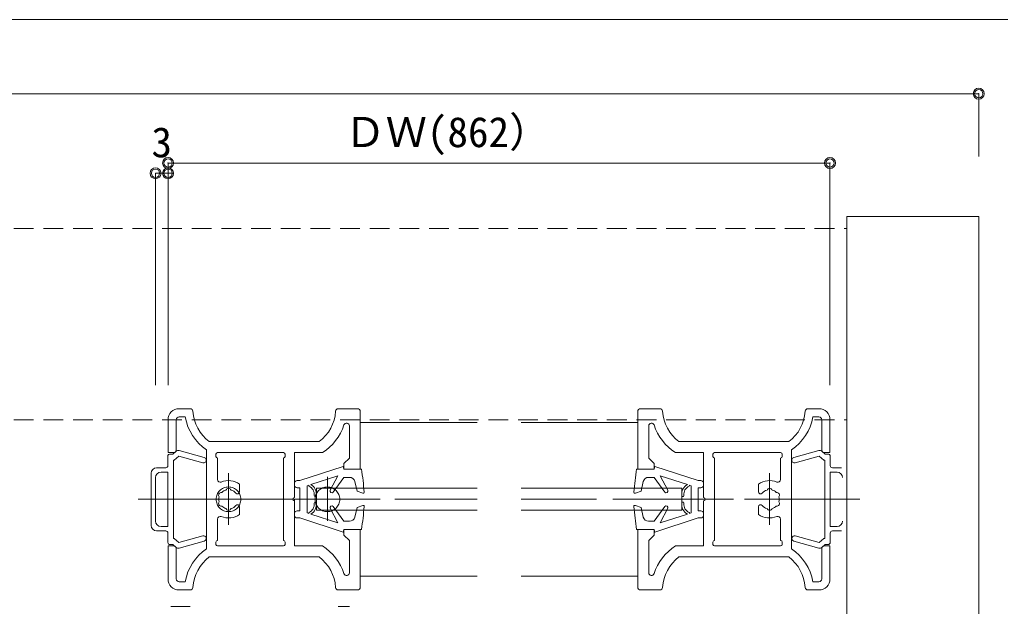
# Model space of a CAD drawing. Units: millimetres on the paper, enlarged 5 times, with parts at other scales. Extents: x -992 to 1008, y -685 to 700.
# Drawn here: x -291.8 to 5.8, y -229.3 to -51.2 of the extents above; entities that cross this region are included whole.
import ezdxf
from ezdxf.enums import TextEntityAlignment as Align

# ---------------------------------------------------------------- set-up
doc = ezdxf.new("R2010")
doc.units = ezdxf.units.MM
doc.header["$LTSCALE"] = 5
doc.header["$PDMODE"] = 32
doc.header["$PDSIZE"] = 2.5
for name, pattern in [('CHAIN1', [8, 5, -1, 1, -1]), ('DASHED1', [1.8, 1.2, -0.6]), ('DOUBLE_CHAIN1', [8.8, 5, -1, 0.6, -0.6, 0.6, -1])]:
    doc.linetypes.add(name, pattern=pattern)
for name, color, linetype, lineweight in [('1-0_H-SYM', 7, 'Continuous', 20), ('1-1_0', 7, 'Continuous', 20), ('2-0_18', 7, 'Continuous', 18)]:
    doc.layers.add(name, color=color, linetype=linetype, lineweight=lineweight)
doc.styles.add('ＭＳ ゴシック', font='')
doc.styles.get('ＭＳ ゴシック').set_extended_font_data('MS Gothic')

msp = doc.modelspace()

# ---------------------------------------------------------------- linework, layer by layer
at = {"layer": '1-0_H-SYM'}
msp.add_line((197.5, -51.25), (-967.5, -51.25), dxfattribs=at)
msp.add_line((197.5, -51.25), (-967.5, -51.25), dxfattribs=at)
at = {"layer": '1-1_0'}
msp.add_line((197.5, -51.25), (-967.5, -51.25), dxfattribs=at)
msp.add_line((197.5, -51.25), (-967.5, -51.25), dxfattribs=at)
at = {"layer": '2-0_18', "color": 4}
for p, q in [((-783.603, -73.736), (-0.788, -73.736)), ((-0.788, -73.736), (-0.788, -92.795)), ((-246.783, -94.784), (-246.783, -162.186)), ((-246.783, -94.784), (-45.938, -94.784)), ((-45.938, -94.784), (-45.938, -162.186)), ((-246.783, -97.878), (-250.6, -97.878)), ((-250.6, -97.878), (-250.6, -162.186)), ((-245.117, -97.878), (-246.783, -97.878)), ((-40.788, -111.01), (-40.788, -162.186))]:
    msp.add_line(p, q, dxfattribs=at)
at = {"layer": '2-0_18'}
for p, q in [((-40.788, -111.01), (-0.788, -111.01)), ((-0.788, -111.01), (-0.788, -444.343)), ((-40.788, -440.808), (-40.788, -114.546)), ((-243.45, -169.343), (-240.091, -169.343)), ((-195.143, -169.343), (-189.283, -169.343)), ((-103.438, -169.343), (-97.579, -169.343)), ((-52.631, -169.343), (-49.272, -169.343)), ((-241.574, -171.843), (-243.45, -171.843)), ((-188.45, -170.177), (-188.45, -187.677)), ((-104.271, -187.677), (-104.271, -170.177)), ((-49.272, -171.843), (-51.148, -171.843)), ((-246.783, -182.677), (-246.783, -172.677)), ((-244.283, -172.677), (-244.283, -181.843)), ((-191.783, -174.548), (-191.783, -184.343)), ((-153.027, -173.51), (-188.45, -173.51)), ((-104.271, -173.51), (-139.694, -173.51)), ((-100.938, -184.343), (-100.938, -174.548)), ((-48.438, -181.843), (-48.438, -172.677)), ((-45.938, -172.677), (-45.938, -182.677)), ((-200.95, -179.343), (-234.283, -179.343)), ((-58.438, -179.343), (-91.771, -179.343)), ((-246.849, -183.826), (-246.849, -184.093)), ((-246.849, -186.593), (-246.849, -184.093)), ((-245.117, -182.677), (-246.783, -182.677)), ((-245.349, -183.093), (-246.187, -183.093)), ((-244.321, -182.24), (-245.349, -183.093)), ((-244.949, -184.927), (-243.525, -183.746)), ((-243.525, -183.746), (-236.24, -185.779)), ((-235.792, -184.173), (-243.414, -182.047)), ((-235.117, -196.343), (-235.117, -181.815)), ((-232.284, -183.843), (-232.284, -183.177)), ((-231.784, -182.677), (-211.783, -182.677)), ((-231.784, -190.843), (-231.784, -184.343)), ((-211.783, -184.343), (-211.783, -209.343)), ((-211.284, -183.843), (-211.284, -183.177)), ((-208.45, -182.677), (-199.911, -182.677)), ((-208.45, -196.343), (-208.45, -182.677)), ((-100.938, -184.343), (-99.271, -186.01)), ((-81.438, -183.177), (-81.438, -183.843)), ((-80.938, -182.677), (-60.938, -182.677)), ((-80.938, -209.343), (-80.938, -184.343)), ((-60.938, -184.343), (-60.938, -190.843)), ((-60.438, -183.177), (-60.438, -183.843)), ((-57.605, -181.815), (-57.605, -196.343)), ((-49.308, -182.047), (-56.93, -184.173)), ((-47.373, -183.093), (-48.401, -182.24)), ((-45.938, -182.677), (-47.605, -182.677)), ((-46.536, -183.093), (-47.373, -183.093)), ((-45.872, -185.427), (-45.872, -183.765)), ((-247.516, -187.26), (-250.267, -187.26)), ((-245.182, -184.927), (-244.949, -184.927)), ((-245.182, -184.927), (-245.182, -208.76)), ((-99.271, -186.01), (-99.271, -187.677)), ((-47.539, -208.76), (-47.539, -184.927)), ((-45.872, -186.593), (-45.872, -185.427)), ((-45.206, -187.26), (-42.454, -187.26)), ((-251.934, -204.76), (-251.934, -188.927)), ((-250.601, -203.427), (-250.601, -190.26)), ((-248.934, -188.593), (-246.849, -188.593)), ((-246.849, -188.593), (-246.849, -205.093)), ((-196.713, -194.638), (-193.45, -190.177)), ((-193.45, -190.177), (-191.764, -190.177)), ((-99.271, -187.677), (-104.605, -187.677)), ((-100.957, -190.177), (-99.271, -190.177)), ((-99.271, -190.177), (-96.008, -194.638)), ((-43.788, -188.593), (-45.872, -188.593)), ((-45.872, -205.093), (-45.872, -188.593)), ((-225.117, -194.557), (-225.117, -192.261)), ((-207.617, -191.177), (-206.784, -191.177)), ((-206.784, -193.343), (-207.617, -193.343)), ((-206.784, -200.343), (-206.784, -193.358)), ((-204.617, -200.942), (-204.617, -192.744)), ((-88.105, -192.744), (-88.105, -200.942)), ((-85.938, -191.177), (-85.105, -191.177)), ((-85.105, -193.343), (-85.938, -193.343)), ((-85.938, -193.358), (-85.938, -200.343)), ((-67.605, -192.261), (-67.605, -194.557)), ((-201.783, -200.177), (-201.783, -193.51)), ((-153.027, -193.51), (-201.783, -193.51)), ((-90.938, -193.51), (-139.694, -193.51)), ((-90.938, -193.51), (-90.938, -200.177)), ((-235.117, -211.871), (-235.117, -197.343)), ((-225.117, -199.129), (-225.117, -201.426)), ((-208.45, -211.01), (-208.45, -197.343)), ((-193.45, -203.51), (-196.713, -199.048)), ((-189.45, -199.343), (-190.144, -202.232)), ((-187.734, -198.698), (-189.45, -199.343)), ((-103.272, -199.343), (-104.987, -198.698)), ((-102.578, -202.232), (-103.272, -199.343)), ((-96.008, -199.048), (-99.271, -203.51)), ((-84.272, -197.343), (-84.272, -211.01)), ((-67.605, -201.426), (-67.605, -199.129)), ((-57.605, -197.343), (-57.605, -211.871)), ((-207.617, -200.343), (-206.784, -200.343)), ((-204.117, -201.107), (-204.617, -200.942)), ((-204.117, -200.976), (-204.117, -201.107)), ((-195.284, -204.014), (-203.501, -201.309)), ((-201.783, -200.177), (-153.027, -200.177)), ((-197.562, -199.572), (-195.284, -204.014)), ((-139.694, -200.177), (-90.938, -200.177)), ((-97.438, -204.014), (-95.16, -199.572)), ((-89.221, -201.309), (-97.438, -204.014)), ((-88.105, -200.942), (-88.605, -201.107)), ((-88.605, -201.107), (-88.605, -200.976)), ((-85.938, -200.343), (-85.105, -200.343)), ((-248.934, -205.093), (-246.849, -205.093)), ((-231.784, -209.343), (-231.784, -202.843)), ((-206.784, -202.51), (-207.617, -202.51)), ((-193.617, -206.843), (-206.784, -202.51)), ((-191.764, -203.51), (-193.45, -203.51)), ((-99.271, -203.51), (-100.957, -203.51)), ((-85.938, -202.51), (-99.105, -206.843)), ((-85.105, -202.51), (-85.938, -202.51)), ((-60.938, -202.843), (-60.938, -209.343)), ((-43.788, -205.093), (-45.872, -205.093)), ((-247.516, -206.427), (-250.276, -206.427)), ((-246.849, -207.093), (-246.849, -208.26)), ((-246.849, -208.26), (-246.849, -209.921)), ((-193.45, -206.01), (-193.617, -206.843)), ((-193.45, -206.01), (-188.117, -206.01)), ((-193.45, -207.677), (-193.45, -206.01)), ((-191.783, -209.343), (-193.45, -207.677)), ((-188.45, -206.01), (-188.45, -223.51)), ((-104.271, -206.01), (-104.271, -223.51)), ((-99.105, -206.843), (-99.271, -206.01)), ((-49.196, -209.941), (-56.482, -207.908)), ((-45.872, -207.093), (-45.872, -209.593)), ((-45.206, -206.427), (-42.454, -206.427)), ((-246.783, -211.01), (-245.117, -211.01)), ((-246.783, -221.01), (-246.783, -211.01)), ((-246.186, -210.593), (-245.349, -210.593)), ((-245.349, -210.593), (-244.321, -211.446)), ((-243.414, -211.64), (-235.792, -209.513)), ((-232.284, -210.51), (-232.284, -209.843)), ((-211.783, -211.01), (-231.784, -211.01)), ((-211.284, -210.51), (-211.284, -209.843)), ((-199.911, -211.01), (-208.45, -211.01)), ((-191.783, -209.343), (-191.783, -219.139)), ((-100.938, -219.139), (-100.938, -209.343)), ((-84.272, -211.01), (-92.811, -211.01)), ((-81.438, -209.843), (-81.438, -210.51)), ((-60.938, -211.01), (-80.938, -211.01)), ((-60.438, -209.843), (-60.438, -210.51)), ((-56.93, -209.513), (-49.308, -211.64)), ((-47.773, -208.76), (-49.196, -209.941)), ((-48.401, -211.446), (-47.373, -210.593)), ((-47.539, -208.76), (-47.773, -208.76)), ((-47.605, -211.01), (-46.113, -211.01)), ((-47.373, -210.593), (-46.535, -210.593)), ((-46.113, -211.01), (-45.938, -211.01)), ((-45.872, -209.86), (-45.872, -209.593)), ((-244.283, -211.843), (-244.283, -221.01)), ((-48.438, -221.01), (-48.438, -211.843)), ((-234.283, -214.343), (-200.95, -214.343)), ((-91.771, -214.343), (-58.438, -214.343)), ((-188.45, -220.177), (-153.027, -220.177)), ((-139.694, -220.177), (-104.271, -220.177)), ((-243.45, -221.843), (-241.574, -221.843)), ((-51.148, -221.843), (-49.272, -221.843)), ((-240.091, -224.343), (-243.45, -224.343)), ((-189.283, -224.343), (-195.143, -224.343)), ((-97.579, -224.343), (-103.438, -224.343)), ((-49.272, -224.343), (-52.631, -224.343)), ((-245.95, -229.343), (-240.091, -229.343)), ((-195.143, -229.343), (-191.783, -229.343))]:
    msp.add_line(p, q, dxfattribs=at)
at = {"layer": '2-0_18', "linetype": 'DASHED1', "lineweight": 20}
for p, q in [((-743.603, -114.677), (-40.788, -114.677)), ((-243.461, -169.343), (-240.075, -169.343)), ((-195.159, -169.343), (-189.268, -169.343)), ((-103.454, -169.343), (-97.563, -169.343)), ((-52.647, -169.343), (-49.261, -169.343)), ((-743.603, -172.677), (-40.788, -172.677))]:
    msp.add_line(p, q, dxfattribs=at)
at = {"layer": '2-0_18', "linetype": 'DOUBLE_CHAIN1'}
for p, q in [((-235.117, -210.177), (-235.117, -183.51)), ((-57.605, -183.51), (-57.605, -210.177)), ((-64.272, -203.51), (-64.272, -190.177)), ((-87.605, -196.843), (-100.938, -196.843)), ((-57.605, -196.843), (-70.938, -196.843))]:
    msp.add_line(p, q, dxfattribs=at)
at = {"layer": '2-0_18', "linetype": 'CHAIN1'}
for p, q in [((-228.45, -188.868), (-228.45, -204.565)), ((-198.45, -190.072), (-198.45, -203.406)), ((-64.272, -188.868), (-64.272, -204.565)), ((-153.027, -196.843), (-255.892, -196.843)), ((-236.622, -196.843), (-182.459, -196.843)), ((-36.83, -196.843), (-139.694, -196.843)), ((-110.263, -196.843), (-56.1, -196.843))]:
    msp.add_line(p, q, dxfattribs=at)
at = {"layer": '2-0_18', "linetype": 'DASHED1'}
msp.add_line((-208.45, -187.677), (-208.45, -206.01), dxfattribs=at)
at = {"layer": '2-0_18', "lineweight": 20}
msp.add_line((-45.938, -211.01), (-45.938, -221.094), dxfattribs=at)
at = {"layer": '2-0_18'}
for points in [[(-188.117, -187.677), (-193.45, -187.677), (-193.45, -186.01), (-191.783, -184.343)], [(-92.811, -182.677), (-84.272, -182.677), (-84.272, -196.343)], [(-56.482, -185.779), (-49.196, -183.746), (-47.773, -184.927), (-47.539, -184.927)], [(-206.784, -191.177), (-193.617, -186.843), (-193.45, -187.677)], [(-99.271, -187.677), (-99.105, -186.843), (-85.938, -191.177)], [(-203.501, -192.377), (-195.284, -189.673), (-197.562, -194.115)], [(-95.16, -194.115), (-97.438, -189.673), (-89.221, -192.377)], [(-204.617, -192.744), (-204.117, -192.58), (-204.117, -192.711)], [(-190.144, -191.454), (-189.45, -194.343), (-187.734, -194.989)], [(-104.987, -194.989), (-103.272, -194.343), (-102.578, -191.454)], [(-88.605, -192.711), (-88.605, -192.58), (-88.105, -192.744)], [(-236.24, -207.908), (-243.525, -209.941), (-244.949, -208.76), (-245.182, -208.76)], [(-104.605, -206.01), (-99.271, -206.01), (-99.271, -207.677), (-100.938, -209.343)]]:
    msp.add_lwpolyline(points, dxfattribs=at)
at = {"layer": '2-0_18', "color": 4}
for centre in [(-0.788, -73.736), (-246.783, -94.784), (-45.938, -94.784), (-250.6, -97.878), (-246.783, -97.878)]:
    msp.add_circle(centre, 1.667, dxfattribs=at)
at = {"layer": '2-0_18', "linetype": 'DOUBLE_CHAIN1'}
for centre in [(-228.45, -196.843), (-198.45, -196.843)]:
    msp.add_circle(centre, 3.75, dxfattribs=at)
at = {"layer": '2-0_18'}
for centre, radius, start, end in [((-243.45, -172.677), 3.333, 90, 180), ((-240.091, -170.177), 0.833, 3.58331, 90), ((-195.143, -170.177), 0.833, 90, 176.41667), ((-189.283, -170.177), 0.833, 0, 90), ((-103.438, -170.177), 0.833, 90, 180), ((-97.579, -170.177), 0.833, 3.58331, 90), ((-52.631, -170.177), 0.833, 90, 176.41667), ((-49.272, -172.677), 3.333, 0, 90), ((-243.45, -172.677), 0.833, 90, 180), ((-226.783, -169.343), 15, 189.59405, 236.251), ((-226.783, -169.343), 12.5, 183.58331, 233.13009), ((-208.45, -169.343), 12.5, 306.86988, 356.41667), ((-84.272, -169.343), 12.5, 183.58331, 233.13009), ((-65.938, -169.343), 12.5, 306.86988, 356.41667), ((-65.938, -169.343), 15, 303.74897, 350.40592), ((-49.272, -172.677), 0.833, 0, 90), ((-208.45, -169.343), 15.833, 302.63688, 341.80511), ((-192.617, -174.548), 0.833, 0, 161.80511), ((-100.105, -174.548), 0.833, 18.19487, 180), ((-84.272, -169.343), 15.833, 198.19487, 237.36309), ((-246.187, -183.763), 0.667, 83.74692, 185.47778), ((-245.117, -181.843), 0.833, 270, 0), ((-243.683, -183.01), 1, 74.41074, 129.67924), ((-236.016, -184.976), 0.833, 254.41073, 74.41074), ((-231.784, -183.177), 0.5, 90, 180), ((-231.784, -183.843), 0.5, 180, 270), ((-211.783, -183.177), 0.5, 0, 90), ((-211.783, -183.843), 0.5, 270, 0), ((-80.938, -183.177), 0.5, 90, 180), ((-80.938, -183.843), 0.5, 180, 270), ((-60.938, -183.177), 0.5, 0, 90), ((-60.938, -183.843), 0.5, 270, 0), ((-56.706, -184.976), 0.833, 105.58924, 285.58924), ((-49.039, -183.01), 1, 50.32074, 105.58924), ((-47.605, -181.843), 0.833, 180, 270), ((-46.536, -183.759), 0.667, 359.46746, 94.039), ((-250.267, -188.927), 1.667, 90, 180), ((-247.516, -186.593), 0.667, 270, 0), ((-45.206, -186.593), 0.667, 180, 270), ((-248.934, -190.26), 1.667, 90, 180), ((-191.764, -191.843), 1.667, 13.49573, 90), ((-270.373, -201.03), 83.333, 4.39027, 9.22102), ((-22.348, -201.03), 83.333, 170.77896, 175.60971), ((-100.957, -191.843), 1.667, 90, 166.50425), ((-43.788, -190.26), 1.667, 0, 90), ((-230.95, -190.843), 0.833, 180, 292.61985), ((-228.45, -196.843), 5.667, 53.96811, 112.61985), ((-207.617, -192.01), 0.833, 90, 180), ((-207.617, -192.51), 0.833, 180, 270), ((-203.95, -192.711), 0.167, 180, 245.68424), ((-205.117, -195.293), 2.667, 352.65043, 65.68425), ((-205.117, -195.293), 3.333, 352.65043, 61.00494), ((-87.605, -195.293), 3.333, 118.99504, 187.34954), ((-87.605, -195.293), 2.667, 114.31573, 187.34954), ((-88.771, -192.711), 0.167, 294.31573, 0), ((-85.105, -192.01), 0.833, 0, 90), ((-85.105, -192.51), 0.833, 270, 0), ((-64.272, -196.843), 5.667, 67.38013, 126.03187), ((-61.772, -190.843), 0.833, 247.38012, 0), ((-230.615, -195.593), 0.833, 82.02431, 217.97567), ((-228.45, -196.843), 2.917, 165.35887, 194.64111), ((-228.45, -196.843), 2.917, 105.35887, 134.64111), ((-228.45, -194.343), 0.833, 22.02431, 157.97567), ((-228.45, -196.843), 2.917, 40.1841, 74.64111), ((-225.743, -194.557), 0.626, 220.18409, 0), ((-208.45, -196.843), 0.5, 90, 270), ((-202.142, -195.677), 0.333, 172.65043, 352.65043), ((-197.117, -194.343), 0.5, 152.84901, 323.82075), ((-187.617, -194.677), 0.333, 249.3903, 4.39027), ((-105.105, -194.677), 0.333, 175.60971, 290.60968), ((-95.605, -194.343), 0.5, 216.17922, 27.15097), ((-90.58, -195.677), 0.333, 187.34954, 7.34955), ((-84.272, -196.843), 0.5, 270, 90), ((-66.978, -194.557), 0.626, 180, 319.81588), ((-64.272, -196.843), 2.917, 105.35887, 139.81588), ((-64.272, -194.343), 0.833, 22.02431, 157.97567), ((-64.272, -196.843), 2.917, 45.35887, 74.64111), ((-62.106, -195.593), 0.833, 322.0243, 97.97568), ((-64.272, -196.843), 2.917, 345.35887, 14.64111), ((-230.615, -198.093), 0.833, 142.0243, 277.97567), ((-228.45, -196.843), 2.917, 225.35887, 254.64111), ((-228.45, -196.843), 2.917, 285.35887, 319.81588), ((-225.743, -199.129), 0.626, 0, 139.81588), ((-205.117, -198.394), 2.667, 294.31573, 7.34955), ((-205.117, -198.394), 3.333, 298.99504, 7.34955), ((-202.142, -198.01), 0.333, 7.34955, 187.34954), ((-197.117, -199.343), 0.5, 36.17923, 207.15097), ((-270.373, -192.656), 83.333, 350.77896, 355.60971), ((-187.617, -199.01), 0.333, 355.60971, 110.60968), ((-105.105, -199.01), 0.333, 69.3903, 184.39027), ((-22.348, -192.656), 83.333, 184.39027, 189.22102), ((-95.605, -199.343), 0.5, 332.84901, 143.82075), ((-87.605, -198.394), 3.333, 172.65043, 241.00494), ((-90.58, -198.01), 0.333, 352.65043, 172.65043), ((-87.605, -198.394), 2.667, 172.65043, 245.68424), ((-66.978, -199.129), 0.626, 40.1841, 180), ((-64.272, -196.843), 2.917, 220.18409, 254.64111), ((-64.272, -196.843), 2.917, 285.35887, 314.64111), ((-62.106, -198.093), 0.833, 262.0243, 37.97568), ((-230.95, -202.843), 0.833, 67.38013, 180), ((-228.45, -196.843), 5.667, 247.38012, 306.03187), ((-228.45, -199.343), 0.833, 202.0243, 337.97567), ((-207.617, -201.177), 0.833, 90, 180), ((-207.617, -201.677), 0.833, 180, 270), ((-203.95, -200.976), 0.167, 114.31573, 180), ((-191.764, -201.843), 1.667, 270, 346.50425), ((-100.957, -201.843), 1.667, 193.49572, 270), ((-88.771, -200.976), 0.167, 0, 65.68425), ((-85.105, -201.177), 0.833, 0, 90), ((-85.105, -201.677), 0.833, 270, 0), ((-64.272, -196.843), 5.667, 233.9681, 292.61985), ((-64.272, -199.343), 0.833, 202.0243, 337.97567), ((-61.772, -202.843), 0.833, 0, 112.61985), ((-250.267, -204.76), 1.667, 180, 270), ((-248.934, -203.427), 1.667, 180, 270), ((-43.788, -203.427), 1.667, 270, 0), ((-247.516, -207.093), 0.667, 0, 90), ((-236.016, -208.711), 0.833, 285.58924, 105.58924), ((-56.706, -208.711), 0.833, 74.41074, 254.41073), ((-45.206, -207.093), 0.667, 90, 180), ((-246.186, -209.928), 0.667, 179.46746, 274.039), ((-245.117, -211.843), 0.833, 0, 90), ((-231.784, -209.843), 0.5, 90, 180), ((-231.784, -210.51), 0.5, 180, 270), ((-211.783, -209.843), 0.5, 0, 90), ((-211.783, -210.51), 0.5, 270, 0), ((-208.45, -224.343), 15.833, 18.19487, 57.3631), ((-84.272, -224.343), 15.833, 122.63688, 161.80511), ((-80.938, -209.843), 0.5, 90, 180), ((-80.938, -210.51), 0.5, 180, 270), ((-60.938, -209.843), 0.5, 0, 90), ((-60.938, -210.51), 0.5, 270, 0), ((-47.605, -211.843), 0.833, 90, 180), ((-46.535, -209.924), 0.667, 263.74691, 5.47778), ((-243.683, -210.677), 1, 230.32073, 285.58924), ((-226.783, -224.343), 15, 123.74897, 170.40592), ((-65.938, -224.343), 15, 9.59406, 56.25101), ((-49.039, -210.677), 1, 254.41073, 309.67924), ((-226.783, -224.343), 12.5, 126.86988, 176.41667), ((-208.45, -224.343), 12.5, 3.58331, 53.1301), ((-84.272, -224.343), 12.5, 126.86988, 176.41667), ((-65.938, -224.343), 12.5, 3.58331, 53.1301), ((-192.617, -219.139), 0.833, 198.19487, 0), ((-100.105, -219.139), 0.833, 180, 341.80511), ((-243.45, -221.01), 3.333, 180, 270), ((-243.45, -221.01), 0.833, 180, 270), ((-49.272, -221.01), 3.333, 270, 0), ((-49.272, -221.01), 0.833, 270, 0), ((-240.091, -223.51), 0.833, 270, 356.41667), ((-195.143, -223.51), 0.833, 183.58331, 270), ((-189.283, -223.51), 0.833, 270, 0), ((-103.438, -223.51), 0.833, 180, 270), ((-97.579, -223.51), 0.833, 270, 356.41667), ((-52.631, -223.51), 0.833, 183.58331, 270)]:
    msp.add_arc(centre, radius, start, end, dxfattribs=at)
at = {"layer": '2-0_18', "color": 1}
for p in [(-0.788, -73.736), (-246.783, -94.784), (-45.938, -94.784), (-250.6, -97.878), (-246.783, -97.878)]:
    msp.add_point(p, dxfattribs=at)
at = {"layer": '2-0_18', "color": 5}
for p in [(-0.788, -73.736), (-246.783, -94.784), (-45.938, -94.784), (-250.6, -97.878), (-246.783, -97.878)]:
    msp.add_point(p, dxfattribs=at)
at = {"layer": '2-0_18', "color": 4}
for p in [(-0.788, -73.736), (-246.783, -94.784), (-45.938, -94.784), (-250.6, -97.878), (-246.783, -97.878)]:
    msp.add_point(p, dxfattribs=at)

# ---------------------------------------------------------------- texts
at = {"layer": '2-0_18', "style": 'ＭＳ ゴシック'}
for s, p in [('ＤＷ(862）', (-193.244, -92.701)), ('3', (-251.824, -95.793))]:
    msp.add_text(s, height=9.164, dxfattribs=at).set_placement(p, align=Align.BOTTOM_LEFT)

doc.saveas('drawing.dxf')
